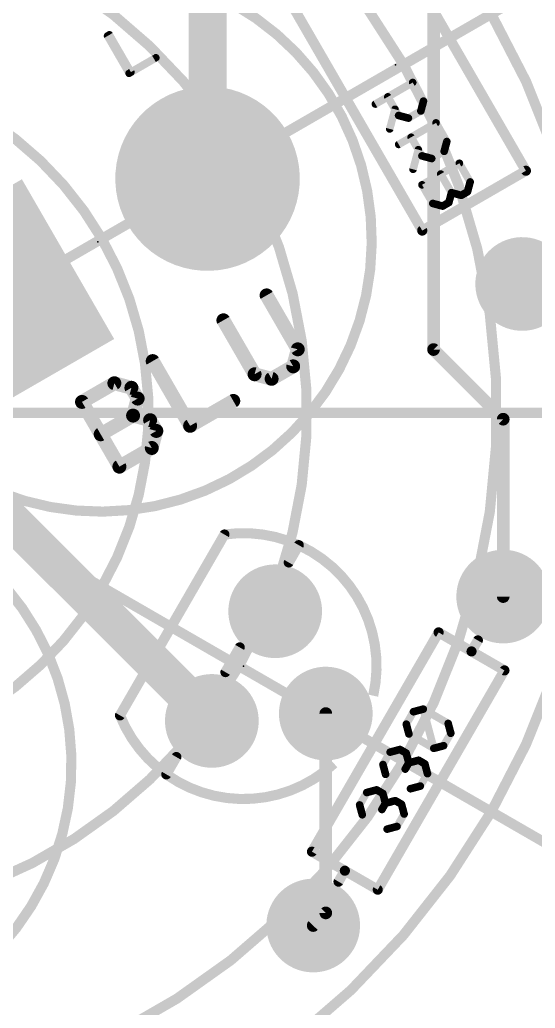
# Model space of a CAD drawing. Extents: x -31.8 to 25.5, y -33 to 25.5.
# Drawn here: x 4.4 to 14.74, y -11.94 to 7.89 of the extents above; entities that cross this region are included whole.
import ezdxf

# ---------------------------------------------------------------- set-up
doc = ezdxf.new("R2010")
doc.units = 0
for name, color, linetype in [('1', 12, 'CONTINUOUS'), ('16', 132, 'CONTINUOUS'), ('17', 110, 'CONTINUOUS'), ('21', 41, 'CONTINUOUS'), ('23', 53, 'CONTINUOUS'), ('51', 53, 'CONTINUOUS')]:
    doc.layers.add(name, color=color, linetype=linetype)

# ---------------------------------------------------------------- blocks, each defined once
blk = doc.blocks.new('ROUNDP')
at = {"const_width": 0.5}
blk.add_lwpolyline([(0, -0.25, 1), (0, 0.25, 1), (0, -0.25)], format="xyb", dxfattribs=at)
blk = doc.blocks.new('SQUAREP')
blk.add_solid([(-0.5, -0.5), (0.5, -0.5), (-0.5, 0.5), (0.5, 0.5)])

msp = doc.modelspace()

# ---------------------------------------------------------------- linework, layer by layer
at = {"layer": '1'}
for points, const_width in [([(8.1687, 4.699), (8.1687, 10.1551)], 0.762), ([(3.7693, -1.6941), (8.255, -6.1799)], 0.762), ([(10.5397, -10.0317), (10.5398, -6.0325)], 0.254), ([(10.287, -10.2846), (10.5397, -10.0317)], 0.254)]:
    msp.add_lwpolyline(points, dxfattribs=dict(at, const_width=const_width))
for points, const_width in [([(7.9782, 4.699, 1), (8.3592, 4.699)], 0.381), ([(8.1203, -6.3146, 1), (8.3897, -6.0451)], 0.381), ([(10.6033, -6.0325, 1), (10.4763, -6.0325)], 0.127), ([(10.5846, -10.0766, 1), (10.4948, -9.9868)], 0.127), ([(10.4762, -10.0317, 1), (10.6032, -10.0317)], 0.127), ([(10.2421, -10.2397, 1), (10.3319, -10.3294)], 0.127)]:
    msp.add_lwpolyline(points, format="xyb", dxfattribs=dict(at, const_width=const_width))
at = {"layer": '16', "const_width": 0.254}
for points in [[(12.7, 1.27), (12.7, 13.97)], [(14.097, -0.127), (12.7, 1.27)], [(14.097, -3.6854), (14.097, -0.127)]]:
    msp.add_lwpolyline(points, dxfattribs=at)
at = {"layer": '16', "const_width": 0.127}
for points in [[(12.7449, 1.3149, 1), (12.6551, 1.2251)], [(12.6365, 1.27, 1), (12.7635, 1.27)], [(14.1605, -0.127, 1), (14.0335, -0.127)], [(14.0521, -0.1719, 1), (14.1419, -0.0821)], [(14.0335, -3.6854, 1), (14.1605, -3.6854)]]:
    msp.add_lwpolyline(points, format="xyb", dxfattribs=at)
at = {"layer": '21'}
for points, const_width in [([(0, -16.002, 1), (0, 16.002, 1), (0, -16.002)], 0.2032), ([(2.6389, -0.8031, 5.25), (0.6389, 2.661)], 0.2032), ([(6.2327, 7.6027, 1), (6.1667, 7.5646)], 0.0762), ([(7.15, 7.0902, 1), (7.1119, 7.1562)], 0.0762), ([(6.6128, 6.8681, 1), (6.6509, 6.8021)], 0.0762), ([(6.5989, 6.816, 1), (6.6649, 6.8541)], 0.0762), ([(12.3156, 6.6463, 1), (12.2496, 6.6082)], 0.0762), ([(12.3017, 6.5943, 1), (12.2636, 6.6603)], 0.0762), ([(11.8166, 6.3582, 1), (11.7506, 6.3201)], 0.0762), ([(11.515, 6.2281, 1), (11.5531, 6.1621)], 0.0762), ([(11.9645, 6.0798, 1), (11.8909, 6.0995)], 0.0762), ([(12.5355, 6.2431, 1), (12.4619, 6.2629)], 0.0762), ([(12.4657, 6.234, 1), (12.5317, 6.2721)], 0.0762), ([(12.0095, 6.0017, 1), (11.9898, 5.9281)], 0.0762), ([(11.9667, 5.9458, 1), (12.0327, 5.9839)], 0.0762), ([(12.1774, 5.9452, 1), (12.2155, 5.8792)], 0.0762), ([(12.1866, 5.8754, 1), (12.2063, 5.949)], 0.0762), ([(12.4092, 6.0661, 1), (12.4828, 6.0464)], 0.0762), ([(12.465, 6.0232, 1), (12.4269, 6.0892)], 0.0762), ([(12.7834, 5.8361, 1), (12.7174, 5.798)], 0.0762), ([(12.7694, 5.7841, 1), (12.7313, 5.8501)], 0.0762), ([(11.7854, 5.7059, 1), (11.859, 5.6862)], 0.0762), ([(12.2844, 5.548, 1), (12.2184, 5.5099)], 0.0762), ([(11.9828, 5.4179, 1), (12.0209, 5.3519)], 0.0762), ([(12.4322, 5.2696, 1), (12.3586, 5.2893)], 0.0762), ([(13.0033, 5.433, 1), (12.9297, 5.4527)], 0.0762), ([(12.9335, 5.4238, 1), (12.9995, 5.4619)], 0.0762), ([(12.4773, 5.1915, 1), (12.4576, 5.1179)], 0.0762), ([(12.4345, 5.1357, 1), (12.5004, 5.1738)], 0.0762), ([(12.6452, 5.135, 1), (12.6833, 5.069)], 0.0762), ([(12.6544, 5.0652, 1), (12.6741, 5.1388)], 0.0762), ([(12.8769, 5.2559, 1), (12.9505, 5.2362)], 0.0762), ([(12.9328, 5.213, 1), (12.8947, 5.279)], 0.0762), ([(13.2511, 5.026, 1), (13.1852, 4.9879)], 0.0762), ([(13.2372, 4.9739, 1), (13.1991, 5.0399)], 0.0762), ([(14.5776, 4.813, 1), (14.5268, 4.901)], 0.1016), ([(12.2532, 4.8958, 1), (12.3268, 4.876)], 0.0762), ([(12.8769, 4.8099, 1), (12.8109, 4.7718)], 0.0762), ([(14.5082, 4.8316, 1), (14.5962, 4.8824)], 0.1016), ([(12.5026, 4.5938, 1), (12.4366, 4.5557)], 0.0762), ([(12.4506, 4.6077, 1), (12.4887, 4.5417)], 0.0762), ([(13.471, 4.6228, 1), (13.3974, 4.6425)], 0.0762), ([(13.4012, 4.6136, 1), (13.4672, 4.6517)], 0.0762), ([(13.0698, 4.4534, 1), (13.0501, 4.3797)], 0.0762), ([(13.0968, 4.4067, 1), (13.0232, 4.4264)], 0.0762), ([(13.027, 4.3975, 1), (13.093, 4.4356)], 0.0762), ([(13.2377, 4.3968, 1), (13.2758, 4.3308)], 0.0762), ([(13.2469, 4.327, 1), (13.2666, 4.4006)], 0.0762), ([(13.3447, 4.4457, 1), (13.4183, 4.426)], 0.0762), ([(13.4006, 4.4029, 1), (13.3625, 4.4688)], 0.0762), ([(12.6956, 4.2373, 1), (12.6758, 4.1637)], 0.0762), ([(12.6527, 4.1814, 1), (12.7187, 4.2195)], 0.0762), ([(12.8634, 4.1807, 1), (12.9015, 4.1147)], 0.0762), ([(12.8726, 4.1109, 1), (12.8923, 4.1845)], 0.0762), ([(12.9704, 4.2296, 1), (13.044, 4.2099)], 0.0762), ([(13.0263, 4.1868, 1), (12.9882, 4.2528)], 0.0762), ([(12.4484, 3.701, 1), (12.4992, 3.613)], 0.1016), ([(12.4298, 3.6316, 1), (12.5178, 3.6824)], 0.1016), ([(9.4133, 2.3918, 1), (9.2923, 2.322)], 0.1397), ([(8.5473, 1.8918, 1), (8.4263, 1.822)], 0.1397), ([(10.0452, 1.2564, 1), (9.9103, 1.2925)], 0.1397), ([(9.9172, 1.2395, 1), (10.0382, 1.3094)], 0.1397), ([(7.1295, 1.0733, 1), (7.0085, 1.0034)], 0.1397), ([(9.8188, 0.951, 1), (9.9537, 0.9149)], 0.1397), ([(9.9212, 0.8725, 1), (9.8513, 0.9934)], 0.1397), ([(9.1299, 0.8419, 1), (9.0937, 0.707)], 0.1397), ([(9.0513, 0.7395, 1), (9.1723, 0.8094)], 0.1397), ([(9.4183, 0.7435, 1), (9.4882, 0.6225)], 0.1397), ([(9.4352, 0.6155, 1), (9.4713, 0.7504)], 0.1397), ([(6.3187, 0.6622, 1), (6.2826, 0.5273)], 0.1397), ([(6.3356, 0.5342, 1), (6.2657, 0.6552)], 0.1397), ([(6.7026, 0.5382, 1), (6.5816, 0.4683)], 0.1397), ([(6.6241, 0.4358, 1), (6.6602, 0.5707)], 0.1397), ([(6.8346, 0.2687, 1), (6.6997, 0.3048)], 0.1397), ([(5.7117, 0.2547, 1), (5.5907, 0.1848)], 0.1397), ([(5.6163, 0.2803, 1), (5.6861, 0.1593)], 0.1397), ([(6.7066, 0.2518, 1), (6.8276, 0.3217)], 0.1397), ([(8.7198, 0.1789, 1), (8.65, 0.2999)], 0.1397), ([(6.6937, 0.0127, 1), (6.6575, -0.1222)], 0.1397), ([(6.6082, -0.0366, 1), (6.7431, -0.0728)], 0.1397), ([(6.7106, -0.1152, 1), (6.6407, 0.0058)], 0.1397), ([(7.0776, -0.1113, 1), (6.9566, -0.1812)], 0.1397), ([(6.999, -0.2137, 1), (7.0352, -0.0788)], 0.1397), ([(7.784, -0.2001, 1), (7.8539, -0.3211)], 0.1397), ([(7.7585, -0.2955, 1), (7.8794, -0.2257)], 0.1397), ([(5.9912, -0.3692, 1), (6.0611, -0.4902)], 0.1397), ([(7.2096, -0.3808, 1), (7.0746, -0.3446)], 0.1397), ([(7.0816, -0.3976, 1), (7.2026, -0.3278)], 0.1397), ([(7.0855, -0.7647, 1), (7.0157, -0.6437)], 0.1397), ([(6.9831, -0.6861, 1), (7.1181, -0.7223)], 0.1397), ([(6.3662, -1.0187, 1), (6.4361, -1.1397)], 0.1397), ([(6.3406, -1.1141, 1), (6.4616, -1.0442)], 0.1397), ([(-2, -1.985, 5.25), (2, -1.985)], 0.2032), ([(11.4902, -5.6733, 0.5267), (8.5075, -2.4405)], 0.2032), ([(8.5514, -2.466, 1), (8.4634, -2.4152)], 0.1016), ([(10.0415, -2.6792, 1), (9.9535, -2.6284)], 0.1016), ([(9.7529, -2.9758, 1), (9.8409, -3.0266)], 0.1016), ([(12.8275, -4.3603, 1), (12.7767, -4.4483)], 0.1016), ([(12.8461, -4.4297, 1), (12.7581, -4.3789)], 0.1016), ([(13.633, -4.5907, 1), (13.545, -4.5399)], 0.1016), ([(8.8572, -4.7305, 1), (8.7692, -4.6797)], 0.1016), ([(13.4874, -4.7413, 1), (13.4366, -4.8293)], 0.1016), ([(13.418, -4.7599, 1), (13.506, -4.8107)], 0.1016), ([(13.4366, -4.8293, 1), (13.4874, -4.7413)], 0.1016), ([(8.4829, -5.1755, 1), (8.5709, -5.2263)], 0.1016), ([(14.1659, -5.1917, 1), (14.0779, -5.1409)], 0.1016), ([(14.0965, -5.2103, 1), (14.1473, -5.1223)], 0.1016), ([(12.2879, -5.9588, 1), (12.3076, -6.0324)], 0.0762), ([(12.3308, -6.0147, 1), (12.2648, -5.9766)], 0.0762), ([(12.5136, -5.9099, 1), (12.4755, -5.9759)], 0.0762), ([(12.5314, -5.9331, 1), (12.4578, -5.9528)], 0.0762), ([(12.5044, -5.9797, 1), (12.4847, -5.9061)], 0.0762), ([(6.4129, -6.0684, 0.5267), (10.7038, -7.0352)], 0.2032), ([(6.3689, -6.043, 1), (6.4569, -6.0938)], 0.1016), ([(12.1905, -6.2353, 1), (12.1169, -6.255)], 0.0762), ([(12.1207, -6.2261, 1), (12.1867, -6.2642)], 0.0762), ([(13.0304, -6.2212, 1), (12.9568, -6.2409)], 0.0762), ([(12.9745, -6.264, 1), (13.0126, -6.198)], 0.0762), ([(12.2255, -6.4089, 1), (12.1874, -6.4749)], 0.0762), ([(12.1696, -6.4518, 1), (12.2432, -6.4321)], 0.0762), ([(13.0095, -6.4377, 1), (13.0831, -6.418)], 0.0762), ([(13.0793, -6.4469, 1), (13.0133, -6.4088)], 0.0762), ([(11.8202, -6.769, 1), (11.8399, -6.8426)], 0.0762), ([(11.863, -6.8249, 1), (11.797, -6.7868)], 0.0762), ([(12.0458, -6.7201, 1), (12.0077, -6.7861)], 0.0762), ([(12.0367, -6.7899, 1), (12.0169, -6.7163)], 0.0762), ([(12.6956, -6.6933, 1), (12.7153, -6.7669)], 0.0762), ([(12.6687, -6.7399, 1), (12.7423, -6.7202)], 0.0762), ([(12.6864, -6.7631, 1), (12.7245, -6.6971)], 0.0762), ([(12.8693, -6.6583, 1), (12.9353, -6.6964)], 0.0762), ([(12.9121, -6.7141, 1), (12.8924, -6.6405)], 0.0762), ([(7.5872, -6.9302, 1), (7.4992, -6.8794)], 0.1016), ([(12.1884, -6.8153, 1), (12.1148, -6.835)], 0.0762), ([(12.1325, -6.8581, 1), (12.1706, -6.7921)], 0.0762), ([(12.4201, -6.9362, 1), (12.382, -7.0022)], 0.0762), ([(12.4109, -7.006, 1), (12.3912, -6.9324)], 0.0762), ([(11.7228, -7.0455, 1), (11.6492, -7.0652)], 0.0762), ([(11.653, -7.0363, 1), (11.719, -7.0744)], 0.0762), ([(12.0993, -7.1276, 1), (12.1652, -7.1657)], 0.0762), ([(12.1944, -6.9851, 1), (12.2141, -7.0587)], 0.0762), ([(12.1675, -7.0318, 1), (12.2411, -7.0121)], 0.0762), ([(12.2373, -7.041, 1), (12.1713, -7.0029)], 0.0762), ([(12.5626, -7.0314, 1), (12.489, -7.0511)], 0.0762), ([(12.5068, -7.0742, 1), (12.5449, -7.0082)], 0.0762), ([(7.2986, -7.2268, 1), (7.3866, -7.2776)], 0.1016), ([(11.7019, -7.262, 1), (11.7755, -7.2423)], 0.0762), ([(12.5418, -7.2479, 1), (12.6154, -7.2281)], 0.0762), ([(12.6115, -7.257, 1), (12.5456, -7.2189)], 0.0762), ([(11.5781, -7.5303, 1), (11.54, -7.5963)], 0.0762), ([(11.5689, -7.6001, 1), (11.5492, -7.5265)], 0.0762), ([(12.2278, -7.5034, 1), (12.2476, -7.577)], 0.0762), ([(12.4015, -7.4685, 1), (12.4675, -7.5066)], 0.0762), ([(12.4444, -7.5243, 1), (12.4246, -7.4507)], 0.0762), ([(11.3524, -7.5792, 1), (11.3721, -7.6528)], 0.0762), ([(11.3952, -7.6351, 1), (11.3293, -7.597)], 0.0762), ([(11.7206, -7.6255, 1), (11.647, -7.6452)], 0.0762), ([(11.6647, -7.6683, 1), (11.7028, -7.6023)], 0.0762), ([(11.9524, -7.7464, 1), (11.9143, -7.8124)], 0.0762), ([(11.9432, -7.8162, 1), (11.9234, -7.7426)], 0.0762), ([(11.255, -7.8557, 1), (11.1814, -7.8754)], 0.0762), ([(11.1852, -7.8465, 1), (11.2512, -7.8846)], 0.0762), ([(11.6315, -7.9378, 1), (11.6975, -7.9759)], 0.0762), ([(11.7267, -7.7953, 1), (11.7464, -7.8689)], 0.0762), ([(11.6997, -7.842, 1), (11.7733, -7.8222)], 0.0762), ([(11.7695, -7.8511, 1), (11.7035, -7.813)], 0.0762), ([(12.0949, -7.8415, 1), (12.0213, -7.8613)], 0.0762), ([(12.039, -7.8844, 1), (12.0771, -7.8184)], 0.0762), ([(11.2341, -8.0722, 1), (11.3077, -8.0525)], 0.0762), ([(12.074, -8.058, 1), (12.1476, -8.0383)], 0.0762), ([(12.1438, -8.0672, 1), (12.0778, -8.0291)], 0.0762), ([(11.7601, -8.3136, 1), (11.7798, -8.3872)], 0.0762), ([(11.9337, -8.2786, 1), (11.9997, -8.3167)], 0.0762), ([(11.9766, -8.3345, 1), (11.9569, -8.2609)], 0.0762), ([(10.2875, -8.7597, 1), (10.2367, -8.8477)], 0.1016), ([(10.2181, -8.7783, 1), (10.3061, -8.8291)], 0.1016), ([(10.9474, -9.1407, 1), (10.8966, -9.2287)], 0.1016), ([(10.966, -9.2101, 1), (10.878, -9.1593)], 0.1016), ([(10.8966, -9.2287, 1), (10.9474, -9.1407)], 0.1016), ([(10.751, -9.3793, 1), (10.839, -9.4301)], 0.1016), ([(11.5379, -9.5403, 1), (11.6259, -9.5911)], 0.1016), ([(11.5565, -9.6097, 1), (11.6073, -9.5217)], 0.1016)]:
    msp.add_lwpolyline(points, format="xyb", dxfattribs=dict(at, const_width=const_width))
for points, const_width in [([(11.4022, 10.313), (14.5522, 4.857)], 0.2032), ([(12.4738, 3.657), (9.3238, 9.113)], 0.2032), ([(6.1997, 7.5836), (6.6319, 6.8351)], 0.1524), ([(6.6319, 6.8351), (7.1309, 7.1232)], 0.1524), ([(11.5341, 6.1951), (12.2826, 6.6273)], 0.1524), ([(12.2826, 6.6273), (12.4987, 6.253)], 0.1524), ([(11.9997, 5.9649), (11.7836, 6.3392)], 0.1524), ([(11.9277, 6.0896), (11.8222, 5.6961)], 0.1524), ([(12.4987, 6.253), (12.446, 6.0562)], 0.1524), ([(12.1965, 5.9122), (11.9997, 5.9649)], 0.1524), ([(12.446, 6.0562), (12.1965, 5.9122)], 0.1524), ([(12.0019, 5.3849), (12.7504, 5.8171)], 0.1524), ([(12.7504, 5.8171), (12.9665, 5.4428)], 0.1524), ([(12.4674, 5.1547), (12.2514, 5.529)], 0.1524), ([(12.3954, 5.2795), (12.29, 4.8859)], 0.1524), ([(12.9665, 5.4428), (12.9137, 5.246)], 0.1524), ([(12.6642, 5.102), (12.4674, 5.1547)], 0.1524), ([(12.9137, 5.246), (12.6642, 5.102)], 0.1524), ([(14.5522, 4.857), (12.4738, 3.657)], 0.2032), ([(12.4696, 4.5747), (13.2181, 5.0069)], 0.1524), ([(13.2181, 5.0069), (13.4342, 4.6326)], 0.1524), ([(12.8439, 4.7908), (13.06, 4.4165)], 0.1524), ([(12.6857, 4.2005), (12.4696, 4.5747)], 0.1524), ([(13.4342, 4.6326), (13.3815, 4.4359)], 0.1524), ([(13.06, 4.4165), (13.0072, 4.2198)], 0.1524), ([(13.2567, 4.3638), (13.06, 4.4165)], 0.1524), ([(13.3815, 4.4359), (13.2567, 4.3638)], 0.1524), ([(12.8825, 4.1477), (12.6857, 4.2005)], 0.1524), ([(13.0072, 4.2198), (12.8825, 4.1477)], 0.1524), ([(9.9777, 1.2744), (9.3528, 2.3569)], 0.2794), ([(8.4868, 1.8569), (9.1118, 0.7745)], 0.2794), ([(9.8862, 0.933), (9.9777, 1.2744)], 0.2794), ([(7.069, 1.0383), (7.819, -0.2606)], 0.2794), ([(9.4533, 0.683), (9.8862, 0.933)], 0.2794), ([(9.1118, 0.7745), (9.4533, 0.683)], 0.2794), ([(5.6512, 0.2198), (6.3007, 0.5947)], 0.2794), ([(6.3007, 0.5947), (6.6421, 0.5032)], 0.2794), ([(6.6421, 0.5032), (6.7671, 0.2867)], 0.2794), ([(6.7671, 0.2867), (6.6756, -0.0547)], 0.2794), ([(6.4011, -1.0792), (5.6512, 0.2198)], 0.2794), ([(7.819, -0.2606), (8.6849, 0.2394)], 0.2794), ([(6.0262, -0.4297), (6.6756, -0.0547)], 0.2794), ([(6.6756, -0.0547), (7.0171, -0.1462)], 0.2794), ([(7.0171, -0.1462), (7.1421, -0.3627)], 0.2794), ([(7.1421, -0.3627), (7.0506, -0.7042)], 0.2794), ([(7.0506, -0.7042), (6.4011, -1.0792)], 0.2794), ([(8.5074, -2.4406), (6.4129, -6.0684)], 0.2032), ([(9.9975, -2.6538), (9.7969, -3.0012)], 0.2032), ([(10.2621, -8.8037), (12.8021, -4.4043)], 0.2032), ([(12.8021, -4.4043), (13.462, -4.7853)], 0.2032), ([(13.462, -4.7853), (13.589, -4.5653)], 0.2032), ([(8.8132, -4.7051), (8.5269, -5.2009)], 0.2032), ([(13.462, -4.7853), (14.1219, -5.1663)], 0.2032), ([(14.1219, -5.1663), (11.5819, -9.5657)], 0.2032), ([(12.1537, -6.2452), (12.2978, -5.9956)], 0.1524), ([(12.2978, -5.9956), (12.4946, -5.9429)], 0.1524), ([(12.4946, -5.9429), (12.9936, -6.231)], 0.1524), ([(12.7055, -6.7301), (12.4946, -5.9429)], 0.1524), ([(12.2064, -6.4419), (12.1537, -6.2452)], 0.1524), ([(12.9936, -6.231), (13.0463, -6.4278)], 0.1524), ([(12.7055, -6.7301), (12.2064, -6.4419)], 0.1524), ([(13.0463, -6.4278), (12.9023, -6.6773)], 0.1524), ([(11.686, -7.0553), (11.83, -6.8058)], 0.1524), ([(11.83, -6.8058), (12.0268, -6.7531)], 0.1524), ([(12.0268, -6.7531), (12.1516, -6.8251)], 0.1524), ([(12.9023, -6.6773), (12.7055, -6.7301)], 0.1524), ([(7.5432, -6.9048), (7.3426, -7.2522)], 0.2032), ([(12.1516, -6.8251), (12.2043, -7.0219)], 0.1524), ([(12.2043, -7.0219), (12.4011, -6.9692)], 0.1524), ([(12.4011, -6.9692), (12.5258, -7.0412)], 0.1524), ([(11.7387, -7.2521), (11.686, -7.0553)], 0.1524), ([(12.2043, -7.0219), (12.1323, -7.1467)], 0.1524), ([(12.5258, -7.0412), (12.5786, -7.238)], 0.1524), ([(12.5786, -7.238), (12.4345, -7.4875)], 0.1524), ([(11.3623, -7.616), (11.559, -7.5633)], 0.1524), ([(11.559, -7.5633), (11.6838, -7.6353)], 0.1524), ([(12.4345, -7.4875), (12.2377, -7.5402)], 0.1524), ([(11.2182, -7.8655), (11.3623, -7.616)], 0.1524), ([(11.6838, -7.6353), (11.7365, -7.8321)], 0.1524), ([(11.7365, -7.8321), (11.9333, -7.7794)], 0.1524), ([(11.9333, -7.7794), (12.0581, -7.8514)], 0.1524), ([(11.2709, -8.0623), (11.2182, -7.8655)], 0.1524), ([(11.7365, -7.8321), (11.6645, -7.9569)], 0.1524), ([(12.0581, -7.8514), (12.1108, -8.0482)], 0.1524), ([(12.1108, -8.0482), (11.9667, -8.2977)], 0.1524), ([(11.9667, -8.2977), (11.7699, -8.3504)], 0.1524), ([(10.922, -9.1847), (10.2621, -8.8037)], 0.2032), ([(10.922, -9.1847), (10.795, -9.4047)], 0.2032), ([(11.5819, -9.5657), (10.922, -9.1847)], 0.2032)]:
    msp.add_lwpolyline(points, dxfattribs=dict(at, const_width=const_width))
at = {"layer": '23'}
for p in [(11.938, 6.985), (5.969, 3.429), (8.89, -5.08), (12.192, -6.985)]:
    msp.add_point(p, dxfattribs=at)
at = {"layer": '51'}
for points, const_width in [([(0, -20.32, 1), (0, 20.32, 1), (0, -20.32)], 0.2032), ([(0, -13.97, 1), (0, 13.97, 1), (0, -13.97)], 0.2032), ([(0, -10.16, 1), (0, 10.16, 1), (0, -10.16)], 0.2032), ([(6.1975, 7.5799, 1), (6.1315, 7.5418)], 0.0762), ([(7.1147, 7.0674, 1), (7.0766, 7.1334)], 0.0762), ([(0, -6.985, 1), (0, 6.985, 1), (0, -6.985)], 0.2032), ([(6.5776, 6.8453, 1), (6.6157, 6.7793)], 0.0762), ([(6.5636, 6.7932, 1), (6.6296, 6.8313)], 0.0762)]:
    msp.add_lwpolyline(points, format="xyb", dxfattribs=dict(at, const_width=const_width))
for points, const_width in [([(0, 0), (21.9964, 12.7)], 0.2032), ([(6.1645, 7.5608), (6.5966, 6.8123)], 0.1524), ([(6.5966, 6.8123), (7.0957, 7.1004)], 0.1524), ([(0, 0), (25.4, 0)], 0.2032), ([(0, 0), (21.9964, -12.7)], 0.2032)]:
    msp.add_lwpolyline(points, dxfattribs=dict(at, const_width=const_width))

# ---------------------------------------------------------------- block references
at = {"layer": '17'}
for name, p, xscale, yscale, rotation in [('ROUNDP', (8.1687, 4.699), 3.7, 3.7, 30), ('ROUNDP', (8.1687, 4.699), 3.7, 3.7, 30), ('SQUAREP', (3.7693, 2.159), 3.7, 3.7, 30), ('SQUAREP', (3.7693, 2.159), 3.7, 3.7, 30), ('ROUNDP', (14.478, 2.5856), 1.8796, 1.8796, 300), ('ROUNDP', (14.478, 2.5856), 1.8796, 1.8796, 300), ('ROUNDP', (14.097, -3.6854), 1.8796, 1.8796, 240), ('ROUNDP', (14.097, -3.6854), 1.8796, 1.8796, 240), ('ROUNDP', (9.525, -3.9801), 1.8796, 1.8796, 240), ('ROUNDP', (9.525, -3.9801), 1.8796, 1.8796, 240), ('ROUNDP', (10.5398, -6.0325), 1.8796, 1.8796, 240), ('ROUNDP', (10.5398, -6.0325), 1.8796, 1.8796, 240), ('ROUNDP', (8.255, -6.1799), 1.8796, 1.8796, 240), ('ROUNDP', (8.255, -6.1799), 1.8796, 1.8796, 240), ('ROUNDP', (10.287, -10.2846), 1.8796, 1.8796, 240), ('ROUNDP', (10.287, -10.2846), 1.8796, 1.8796, 240)]:
    msp.add_blockref(name, p, dxfattribs=dict(at, xscale=xscale, yscale=yscale, rotation=rotation))

doc.saveas('drawing.dxf')
